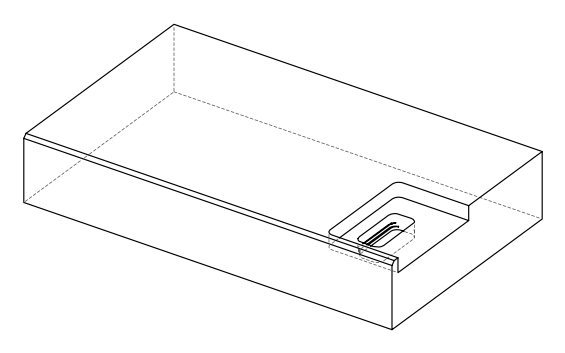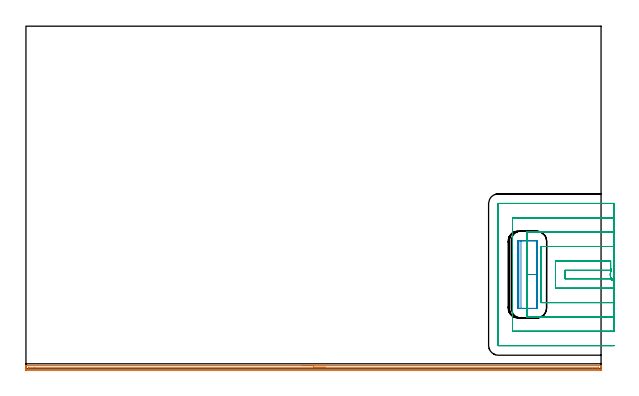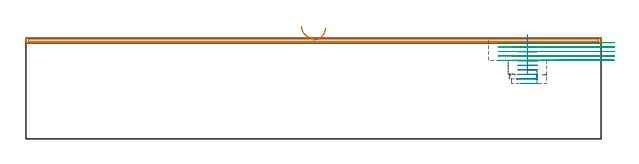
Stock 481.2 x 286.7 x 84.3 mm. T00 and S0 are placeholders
(PLAN: 3 operations, 1 tool changes, 31.4 min)
(1 AREA_MILL | FG_CHAMFER_SURFACE | UGT0205_001 | 7.86 min | 4244 mm3)
(2 MILL_RECTANGULAR_POCKET | POCKET_RECTANGULAR_STRAIGHT | UGT0201_010 | Follow Part, ap 4, ae 75% | 5.42 min | 85435 mm3)
(3 MILL_SLOT | SLOT_PARTIAL_RECTANGULAR | UGT0201_010 | Follow Part, ap 4, ae 75% | 18.1 min | 193301 mm3)
(TOOL UGT0205_001 | Chamfer Mill 20 x 3 x 45 deg. | D20 FL50 Z2)
(TOOL UGT0201_010 | End Mill 16 mm | D16 FL22 Z2)
(OP 1 AREA_MILL)
G17 G21 G94 G90
T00 M6
G54
G17 G0 G90 X230.6 Y2.7 S1061 M3
G43 Z94.3 H0
G94 G1 X230.638 Z93.428 F250.
X230.752 Z92.563
X230.941 Z91.712
X231.203 Z90.88
X231.537 Z90.074
X231.94 Z89.3
X232.408 Z88.564
X232.94 Z87.872
X233.529 Z87.229
X234.172 Z86.639
X234.864 Z86.108
X235.6 Z85.64
X236.374 Z85.237
X237.18 Z84.903
X238.012 Z84.641
X238.863 Z84.452
X239.728 Z84.338
X240.6 Z84.3
X481.023
X481.19 Y2.697 Z84.288
X481.198 Y2.562 Z84.155
X481.2 Y2.422 Z84.021
Y2.167 Z83.766
Y1.474 Z83.069
Y0.254 Z81.851
Y-0.274 Z81.32
Y-0.885 Z80.711
X481.197 Y-1.149 Z80.447
X481.19 Y-1.492 Z80.104
X480.933 Y-1.497 Z80.1
X480.576 Y-1.5
X0.624
X0.267 Y-1.497
X0.01 Y-1.492 Z80.104
X0. Y-1.149 Z80.447
Y-0.884 Z80.711
Y-0.274 Z81.32
Y0.254 Z81.851
Y0.6 Z82.196
Y1.128 Z82.724
Y1.474 Z83.069
Y2.167 Z83.766
Y2.422 Z84.021
X0.002 Y2.562 Z84.155
X0.01 Y2.697 Z84.288
X0.177 Y2.7 Z84.3
X240.6
Y1.286 Z82.886
X478.982 Y1.285 Z82.885
X479.143 Y1.282 Z82.882
X479.181 Y1.279 Z82.879
X479.19 Y1.277 Z82.877
X479.194 Y1.266 Z82.866
X479.197 Y1.233 Z82.833
X479.2 Y1.072 Z82.672
Y0.6 Z82.2
Y0.198 Z81.798
X479.198 Y0.063 Z81.663
X479.193 Y-0.043 Z81.557
X479.19 Y-0.074 Z81.526
X479.179 Y-0.079 Z81.521
X479.139 Y-0.081 Z81.519
X478.789 Y-0.085 Z81.515
X474.187 Y-0.086 Z81.514
X2.218 Y-0.085 Z81.515
X2.057 Y-0.082 Z81.518
X2.019 Y-0.079 Z81.521
X2.01 Y-0.077 Z81.523
X2.006 Y-0.066 Z81.534
X2.003 Y-0.033 Z81.567
X2. Y0.128 Z81.728
Y0.6 Z82.2
Y1.002 Z82.602
X2.002 Y1.136 Z82.736
X2.007 Y1.243 Z82.843
X2.01 Y1.274 Z82.874
X2.021 Y1.279 Z82.879
X2.061 Y1.281 Z82.881
X2.411 Y1.285 Z82.885
X7.013 Y1.286 Z82.886
X240.6
X241.472 Z82.924
X242.336 Z83.038
X243.188 Z83.226
X244.02 Z83.489
X244.826 Z83.823
X245.6 Z84.225
X246.336 Z84.694
X247.028 Z85.225
X247.671 Z85.815
X248.26 Z86.458
X248.791 Z87.15
X249.26 Z87.886
X249.663 Z88.66
X249.997 Z89.466
X250.259 Z90.298
X250.448 Z91.149
X250.562 Z92.014
X250.6 Z92.886
G0 Z94.3
M5
M2
(OP 2 MILL_RECTANGULAR_POCKET)
G17 G21 G94 G90
T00 M6
G54
G17 G0 G90 X419.5 Y63.241 S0 M3
G43 Z94.3 H0
Z87.3
G94 G1 Y58.5 Z86.03 F250.
X419.7 Z85.976
Y78.9 Z80.51
Y99.3 F500.
X419.5
Y58.5
X419.7
Y78.9
X427.7
Y106.7
G3 X427.1 Y107.3 R0.6
G1 X412.1
G3 X411.5 Y106.7 R0.6
G1 Y51.1
G3 X412.1 Y50.5 R0.6
G1 X427.1
G3 X427.7 Y51.1 R0.6
G1 Y78.9
Y79.9
G0 X419.5 Y63.241 Z83.51
G1 Y58.5 Z82.24 F250.
X419.7 Z82.186
Y78.9 Z76.72
Y99.3 F500.
X419.5
Y58.5
X419.7
Y78.9
X427.7
Y106.7
G3 X427.1 Y107.3 R0.6
G1 X412.1
G3 X411.5 Y106.7 R0.6
G1 Y51.1
G3 X412.1 Y50.5 R0.6
G1 X427.1
G3 X427.7 Y51.1 R0.6
G1 Y78.9
Y79.9
G0 X419.5 Y63.241 Z79.72
G1 Y58.5 Z78.45 F250.
X419.7 Z78.396
Y78.9 Z72.93
Y99.3 F500.
X419.5
Y58.5
X419.7
Y78.9
X427.7
Y106.7
G3 X427.1 Y107.3 R0.6
G1 X412.1
G3 X411.5 Y106.7 R0.6
G1 Y51.1
G3 X412.1 Y50.5 R0.6
G1 X427.1
G3 X427.7 Y51.1 R0.6
G1 Y78.9
Y79.9
G0 X419.5 Y63.241 Z75.93
G1 Y58.5 Z74.66 F250.
X419.7 Z74.606
Y78.9 Z69.14
Y99.3 F500.
X419.5
Y58.5
X419.7
Y78.9
X427.7
Y106.7
G3 X427.1 Y107.3 R0.6
G1 X412.1
G3 X411.5 Y106.7 R0.6
G1 Y51.1
G3 X412.1 Y50.5 R0.6
G1 X427.1
G3 X427.7 Y51.1 R0.6
G1 Y78.9
Y79.9
G0 X419.5 Y63.241 Z72.14
G1 Y58.5 Z70.87 F250.
X419.7 Z70.816
Y78.9 Z65.35
Y99.3 F500.
X419.5
Y58.5
X419.7
Y78.9
X427.7
Y106.7
G3 X427.1 Y107.3 R0.6
G1 X412.1
G3 X411.5 Y106.7 R0.6
G1 Y51.1
G3 X412.1 Y50.5 R0.6
G1 X427.1
G3 X427.7 Y51.1 R0.6
G1 Y78.9
Y79.9
G0 X419.5 Y63.241 Z68.35
G1 Y58.5 Z67.08 F250.
X419.7 Z67.026
Y78.9 Z61.56
Y99.3 F500.
X419.5
Y58.5
X419.7
Y78.9
X427.7
Y106.7
G3 X427.1 Y107.3 R0.6
G1 X412.1
G3 X411.5 Y106.7 R0.6
G1 Y51.1
G3 X412.1 Y50.5 R0.6
G1 X427.1
G3 X427.7 Y51.1 R0.6
G1 Y78.9
Y79.9
G0 X419.5 Y63.241 Z64.56
G1 Y58.5 Z63.29 F250.
X419.7 Z63.236
Y78.9 Z57.77
Y99.3 F500.
X419.5
Y58.5
X419.7
Y78.9
X427.7
Y106.7
G3 X427.1 Y107.3 R0.6
G1 X412.1
G3 X411.5 Y106.7 R0.6
G1 Y51.1
G3 X412.1 Y50.5 R0.6
G1 X427.1
G3 X427.7 Y51.1 R0.6
G1 Y78.9
Y79.9
G0 X419.5 Y63.241 Z60.77
G1 Y58.5 Z59.5 F250.
X419.7 Z59.446
Y78.9 Z53.98
Y99.3 F500.
X419.5
Y58.5
X419.7
Y78.9
X427.7
Y106.7
G3 X427.1 Y107.3 R0.6
G1 X412.1
G3 X411.5 Y106.7 R0.6
G1 Y51.1
G3 X412.1 Y50.5 R0.6
G1 X427.1
G3 X427.7 Y51.1 R0.6
G1 Y78.9
Y79.9
G0 X427.623 Y53.295 Z56.98
G1 X427.622 Y55.396 Z56.417 F250.
Y78.636 Z50.19
Y106.857 F500.
X427.447 Y107.076
X427.294 Y107.176
X427.206 Y107.205
X426.166 Y107.221
X412.411 Y107.225
Y50.579
X427.228 Y50.58
X427.447 Y50.724
X427.557 Y50.86
X427.589 Y50.938
X427.61 Y51.036
X427.623 Y51.287
X427.622 Y55.396
Y78.636
Y79.636
G0 X427.623 Y53.295 Z53.19
G1 X427.622 Y55.396 Z52.627 F250.
Y78.636 Z46.4
Y106.857 F500.
X427.447 Y107.076
X427.294 Y107.176
X427.206 Y107.205
X426.166 Y107.221
X414.201 Y107.222
X414.202 Y50.578
X427.228 Y50.58
X427.447 Y50.724
X427.557 Y50.86
X427.589 Y50.938
X427.61 Y51.036
X427.623 Y51.287
X427.622 Y55.396
Y78.636
Y79.636
G0 Z94.3
M5
M2
(OP 3 MILL_SLOT)
G17 G21 G94 G90
T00 M6
G54
G17 G0 G90 X489.973 Y83.86 S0 M3
G43 Z94.3 H0
Z80.58
G94 G1 X489.2 Y80.962 F250.
G3 X489.2 Y76.838 R8.
G1 X489.973 Y73.94
X492.2 Y75.4
X489.2
X451.1 F500.
Y82.4
X489.2
Y90.4
X443.1
Y67.4
X489.2
X492.2 F250.
Y102.4
X489.2
X431.1 F500.
Y55.4
X489.2
X492.2 F250.
Y114.4
X489.2
X419.1 F500.
Y107.3
Y104.3 F250.
Y53.5 F500.
Y50.5 F250.
Y43.4 F500.
X489.2
X492.2 F250.
Y126.4
X489.2
X407.1 F500.
Y31.4
X489.2
X492.2 F250.
Y138.4
X489.2
X395.4 F500.
G3 X395.1 Y138.1 R0.3
G1 Y19.7
G3 X395.4 Y19.4 R0.3
G1 X489.2
X492.2 F250.
G0 X489.973 Y83.86 Z76.86
G1 X489.2 Y80.962
G3 X489.2 Y76.838 R8.
G1 X489.973 Y73.94
X492.2 Y75.4
X489.2
X451.1 F500.
Y82.4
X489.2
Y90.4
X443.1
Y67.4
X489.2
X492.2 F250.
Y102.4
X489.2
X431.1 F500.
Y55.4
X489.2
X492.2 F250.
Y114.4
X489.2
X419.1 F500.
Y107.3
Y104.3 F250.
Y53.5 F500.
Y50.5 F250.
Y43.4 F500.
X489.2
X492.2 F250.
Y126.4
X489.2
X407.1 F500.
Y31.4
X489.2
X492.2 F250.
Y138.4
X489.2
X395.4 F500.
G3 X395.1 Y138.1 R0.3
G1 Y19.7
G3 X395.4 Y19.4 R0.3
G1 X489.2
X492.2 F250.
G0 X489.973 Y83.86 Z73.14
G1 X489.2 Y80.962
G3 X489.2 Y76.838 R8.
G1 X489.973 Y73.94
X492.2 Y75.4
X489.2
X451.1 F500.
Y82.4
X489.2
Y90.4
X443.1
Y67.4
X489.2
X492.2 F250.
Y102.4
X489.2
X431.1 F500.
Y55.4
X489.2
X492.2 F250.
Y114.4
X489.2
X419.1 F500.
Y107.3
Y104.3 F250.
Y53.5 F500.
Y50.5 F250.
Y43.4 F500.
X489.2
X492.2 F250.
Y126.4
X489.2
X407.1 F500.
Y31.4
X489.2
X492.2 F250.
Y138.4
X489.2
X395.4 F500.
G3 X395.1 Y138.1 R0.3
G1 Y19.7
G3 X395.4 Y19.4 R0.3
G1 X489.2
X492.2 F250.
G0 X489.973 Y83.86 Z69.42
G1 X489.2 Y80.962
G3 X489.2 Y76.838 R8.
G1 X489.973 Y73.94
X492.2 Y75.4
X489.2
X451.1 F500.
Y82.4
X489.2
Y90.4
X443.1
Y67.4
X489.2
X492.2 F250.
Y102.4
X489.2
X431.1 F500.
Y55.4
X489.2
X492.2 F250.
Y114.4
X489.2
X419.1 F500.
Y107.3
Y104.3 F250.
Y53.5 F500.
Y50.5 F250.
Y43.4 F500.
X489.2
X492.2 F250.
Y126.4
X489.2
X407.1 F500.
Y31.4
X489.2
X492.2 F250.
Y138.4
X489.2
X395.4 F500.
G3 X395.1 Y138.1 R0.3
G1 Y19.7
G3 X395.4 Y19.4 R0.3
G1 X489.2
X492.2 F250.
G0 X489.973 Y83.86 Z65.7
G1 X489.2 Y80.962
G3 X489.2 Y76.838 R8.
G1 X489.973 Y73.94
X492.2 Y75.4
X489.2
X451.1 F500.
Y82.4
X489.2
Y90.4
X443.1
Y67.4
X489.2
X492.2 F250.
Y102.4
X489.2
X431.1 F500.
Y55.4
X489.2
X492.2 F250.
Y114.4
X489.2
X419.1 F500.
Y107.3
Y104.3 F250.
Y53.5 F500.
Y50.5 F250.
Y43.4 F500.
X489.2
X492.2 F250.
Y126.4
X489.2
X407.1 F500.
Y31.4
X489.2
X492.2 F250.
Y138.4
X489.2
X395.4 F500.
G3 X395.1 Y138.1 R0.3
G1 Y19.7
G3 X395.4 Y19.4 R0.3
G1 X489.2
X492.2 F250.
G0 Z94.3
M5
M2
